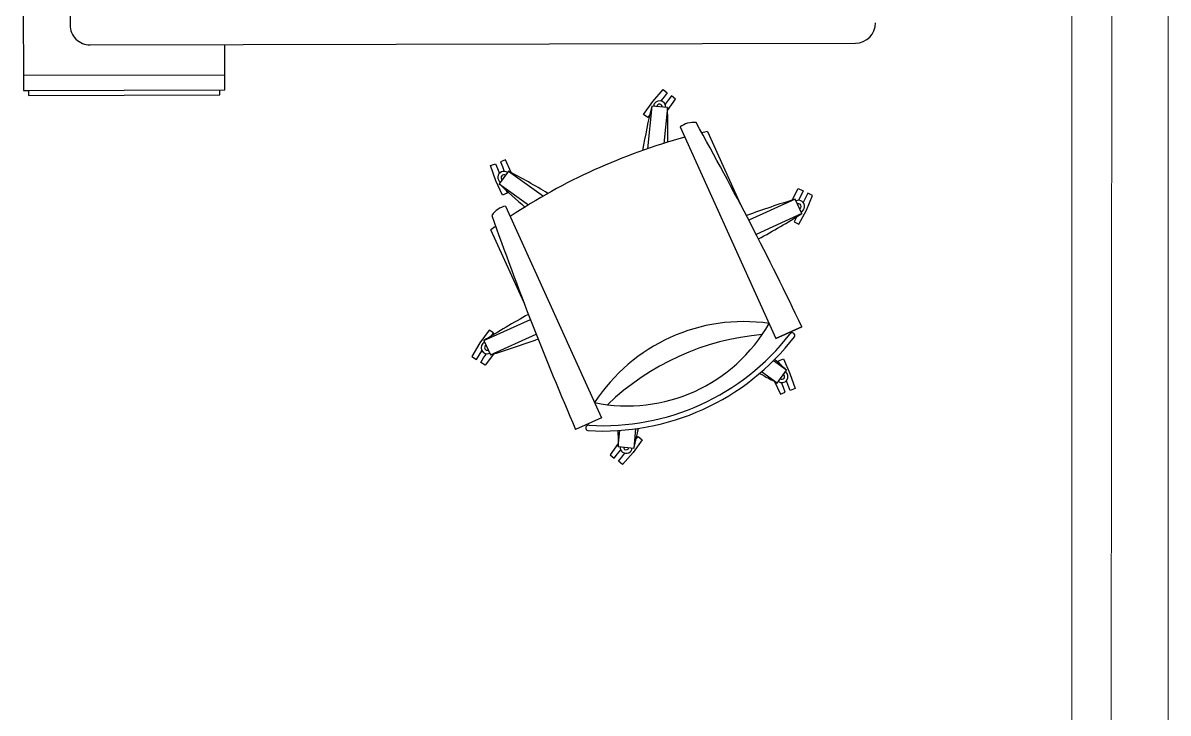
# Paper-space layout 'office1 floor1' of a CAD drawing. Header units: inches. Extents: x 0.3 to 10.8, y 1.4 to 4.2.
# Drawn here: x 10.3353 to 10.8075, y 3.627 to 3.9115 of the extents above; entities that cross this region are included whole.
import ezdxf

# ---------------------------------------------------------------- set-up
doc = ezdxf.new("R2010")
doc.units = ezdxf.units.IN
doc.header["$MEASUREMENT"] = 0
doc.layers.get('0').update_dxf_attribs({"lineweight": 0})
doc.layers.add('WALL 1 100', color=250, linetype='Continuous', lineweight=9)
doc.layers.add('провода', color=1, linetype='Continuous', lineweight=5)

psp = doc.layouts.new('office1 floor1')

# ---------------------------------------------------------------- linework, layer by layer
at = {"color": 7, "linetype": 'ByBlock', "lineweight": -2}
for p, q in [((10.35449671624888, 4.027985927889011), (10.35478087926575, 3.910646909744484)), ((10.33534921338449, 3.987412953431824), (10.33560053497389, 3.883635097808858)), ((10.36310321344273, 3.902364787021799), (10.67858789453655, 3.903128804653568)), ((10.41862281947227, 3.883836155080377), (10.41857762284808, 3.902499130872509)), ((10.33558545567853, 3.889861769146232), (10.41860774017691, 3.890062826417765)), ((10.33560053497389, 3.883635097808858), (10.41862281947227, 3.883836155080377)), ((10.33560053497389, 3.883635097808858), (10.33767609208635, 3.883640124240646)), ((10.33767609208635, 3.883640124240646), (10.33768111851814, 3.881564567128184)), ((10.33768111851814, 3.881564567128184), (10.41655228879159, 3.881755571536132)), ((10.41655228879159, 3.881755571536132), (10.4165472623598, 3.883831128648588)), ((10.59500940390148, 3.879097283832842), (10.5993100228375, 3.884032484886573)), ((10.59967379296043, 3.880971973685283), (10.59837229664615, 3.879319353210029)), ((10.5993100228375, 3.884032484886573), (10.60102216349961, 3.882684114347395)), ((10.60102216349961, 3.882684114347395), (10.59967379296043, 3.880971973685283)), ((10.60273430416172, 3.881335743808211), (10.60138593362254, 3.879623603146098)), ((10.60444644482383, 3.879987373269028), (10.60273430416172, 3.881335743808211)), ((10.5912197996024, 3.873759640913898), (10.59500940390148, 3.879097283832842)), ((10.59457973158414, 3.877192707843938), (10.59285191341138, 3.859582262354274)), ((10.60108651284209, 3.876554306338989), (10.59457973158414, 3.877192707843938)), ((10.60108651284209, 3.876554306338989), (10.59963945208179, 3.861805425327596)), ((10.60138593362254, 3.879623603146098), (10.60008443730825, 3.877970982670845)), ((10.60112463246059, 3.875308613472642), (10.60444644482383, 3.879987373269028)), ((10.59293194026452, 3.872411270374729), (10.5912197996024, 3.873759640913898)), ((10.5937242630607, 3.873417349962976), (10.59293194026452, 3.872411270374729)), ((10.60626340521758, 3.868587283861865), (10.64582451959318, 3.781360961626154)), ((10.6176041068905, 3.866675359870814), (10.63125884505055, 3.836568710713149)), ((10.52818149164337, 3.852618835883699), (10.53020528511507, 3.853427407922353)), ((10.53030519166065, 3.84642679010625), (10.52818149164337, 3.852618835883699)), ((10.53020528511507, 3.853427407922353), (10.5310138571537, 3.851403614450654)), ((10.53425287205846, 3.855044551999647), (10.53222907858676, 3.854235979961)), ((10.53222907858676, 3.854235979961), (10.5330376506254, 3.8522121864893)), ((10.53664389071873, 3.849828398208228), (10.53425287205846, 3.855044551999647)), ((10.5310138571537, 3.851403614450654), (10.53179432031095, 3.849450175341917)), ((10.53554602924189, 3.850418232083446), (10.53173976669181, 3.845102394969694)), ((10.5330376506254, 3.8522121864893), (10.53381811378265, 3.850258747380572)), ((10.53554602924189, 3.850418232083446), (10.54993321332154, 3.840116674907873)), ((10.53303292387526, 3.840476075053498), (10.53030519166065, 3.84642679010625)), ((10.53173976669181, 3.845102394969694), (10.54378914194493, 3.83647476308476)), ((10.65244544045598, 3.838404224581222), (10.65500374593832, 3.843148183431023)), ((10.65500374593832, 3.843148183431023), (10.65697096493411, 3.842210325136604)), ((10.53505671734695, 3.841284647092146), (10.53303292387526, 3.840476075053498)), ((10.5345815882634, 3.842473858555775), (10.53505671734695, 3.841284647092146)), ((10.65379074019481, 3.838816858311382), (10.63462859576258, 3.830125952078784)), ((10.65649125890267, 3.832862619692671), (10.65379074019481, 3.838816858311382)), ((10.65603310663969, 3.840243106140823), (10.6551278516834, 3.838344274775092)), ((10.65697096493411, 3.842210325136604), (10.65603310663969, 3.840243106140823)), ((10.65800032563547, 3.839305247846398), (10.65709507067919, 3.837406416480682)), ((10.65893818392989, 3.841272466842179), (10.65800032563547, 3.839305247846398)), ((10.6583854013811, 3.834292992465208), (10.66090540292568, 3.84033460854777)), ((10.66090540292568, 3.84033460854777), (10.65893818392989, 3.841272466842179)), ((10.53432317854612, 3.83595911082178), (10.57388429292172, 3.748732788586075)), ((10.65527825315916, 3.828531294573045), (10.6583854013811, 3.834292992465208)), ((10.65649125890267, 3.832862619692671), (10.63763423965658, 3.824310101644719)), ((10.65424889245779, 3.831436371863254), (10.65331103416338, 3.829469152867463)), ((10.65331103416338, 3.829469152867463), (10.65527825315916, 3.828531294573045)), ((10.65427849884368, 3.831498473190359), (10.65424889245779, 3.831436371863254)), ((10.5419452657698, 3.796060930095357), (10.52829052760976, 3.826167579253022)), ((10.5254102917023, 3.780590471181601), (10.54457243613453, 3.789281377414198)), ((10.52757794106497, 3.784877240094027), (10.52374566876355, 3.779570148453467)), ((10.52940599258961, 3.783690750995453), (10.52757794106497, 3.784877240094027)), ((10.52811081041014, 3.774636232562886), (10.54696782965624, 3.78318875061083)), ((10.52870879376111, 3.782616560442067), (10.52940599258961, 3.783690750995453)), ((10.64582451959318, 3.781360961626154), (10.65649594210407, 3.786200938317625)), ((10.65649594210407, 3.786200938317625), (10.64582451959318, 3.781360961626154)), ((10.52374566876355, 3.779570148453467), (10.52045900647354, 3.773908930946158)), ((10.5254102917023, 3.780590471181601), (10.52811081041014, 3.774636232562886)), ((10.52045900647354, 3.773908930946158), (10.52228705799819, 3.772722441847591)), ((10.52228705799819, 3.772722441847591), (10.52347354709675, 3.774550493372235)), ((10.52347354709675, 3.774550493372235), (10.52461878955338, 3.776314995230229)), ((10.52411510952283, 3.771535952749025), (10.5253015986214, 3.773364004273669)), ((10.5253015986214, 3.773364004273669), (10.52644684107803, 3.77512850613166)), ((10.52930237443907, 3.77500144344397), (10.52594316104747, 3.770349463650443)), ((10.64684483325801, 3.772168443782127), (10.64886862672971, 3.772977015820782)), ((10.64886862672971, 3.772977015820782), (10.6515963589443, 3.76702630076803)), ((10.52594316104747, 3.770349463650443), (10.52411510952283, 3.771535952749025)), ((10.64635552136307, 3.763034858790827), (10.63986496798112, 3.767682245409025)), ((10.65016178391315, 3.76835069590458), (10.64475885510478, 3.772219318126059)), ((10.64635552136307, 3.763034858790827), (10.65016178391315, 3.76835069590458)), ((10.64731996234157, 3.770979232318505), (10.64684483325801, 3.772168443782127)), ((10.64525765988623, 3.763624692666053), (10.6476486785465, 3.758408538874633)), ((10.64886389997955, 3.761240904384981), (10.64808343682232, 3.763194343493701)), ((10.65088769345125, 3.762049476423628), (10.65010723029402, 3.764002915532348)), ((10.6515963589443, 3.76702630076803), (10.65372005896161, 3.760834254990581)), ((10.6476486785465, 3.758408538874633), (10.64967247201821, 3.759217110913273)), ((10.64967247201821, 3.759217110913273), (10.64886389997955, 3.761240904384981)), ((10.65169626548991, 3.760025682951934), (10.65088769345125, 3.762049476423628)), ((10.65372005896161, 3.760834254990581), (10.65169626548991, 3.760025682951934)), ((10.57388429292172, 3.748732788586075), (10.56321287041084, 3.743892811894605)), ((10.5873218190208, 3.736260383030329), (10.58810129720239, 3.744205060452816)), ((10.58081503776288, 3.736898784535285), (10.58146389848014, 3.743512169248921)), ((10.59068175100255, 3.739693449960367), (10.58689214670348, 3.73435580704143)), ((10.5881772875443, 3.74003574091135), (10.58896961034046, 3.741041820499536)), ((10.58896961034046, 3.741041820499536), (10.59068175100255, 3.739693449960367)), ((10.58077691814442, 3.738144477401676), (10.57745510578113, 3.733465717605246)), ((10.58051561698242, 3.733829487728174), (10.58181711329671, 3.735482108203419)), ((10.58081503776288, 3.736898784535285), (10.5873218190208, 3.736260383030329)), ((10.57745510578113, 3.733465717605246), (10.57916724644323, 3.732117347066054)), ((10.57916724644323, 3.732117347066054), (10.58051561698242, 3.733829487728174)), ((10.58087938710535, 3.730768976526885), (10.58222775764454, 3.73248111718899)), ((10.58259152776747, 3.729420605987701), (10.58087938710535, 3.730768976526885)), ((10.58222775764454, 3.73248111718899), (10.58352925395882, 3.734133737664235)), ((10.58689214670348, 3.73435580704143), (10.58259152776747, 3.729420605987701))]:
    psp.add_line(p, q, dxfattribs=at)
for centre, radius, start, end in [((10.36308310771558, 3.910667015471636), 0.008302252795088467, 180.1387544398206, 270.1387544398207), ((10.6785677888094, 3.911431033103398), 0.008302252795088467, 270.1387544398207, 0.1387544398206403), ((10.97483676153804, 3.789044641568192), 0.390340223929724, 166.9486817049617, 169.6961140027219), ((10.59783312221311, 3.876873507091474), 0.002504570283485435, 354.3964587983129, 174.3964587983123), ((10.59783312221311, 3.876873507091474), 0.001089670679355775, 354.3964587983129, 174.3964587983123), ((10.21094848068953, 3.863992209157442), 0.3903402239296798, 359.7533906930752, 1.844235892345559), ((10.61181034612543, 3.861106923541567), 0.009312590614673983, 83.3920305630542, 126.5581887765342), ((9.384082051065468, 3.180156246906839), 1.409371235017659, 25.46823829638748, 29.32237177120805), ((10.67363062881338, 3.624429872085847), 0.2486399957990328, 105.2562240705224, 123.5366935263077), ((10.67363062881343, 3.624429872085862), 0.2486399957990337, 103.0223956613276, 103.5791362635269), ((10.53364289796687, 3.847760313526566), 0.002504570283485435, 54.39645879846731, 234.3964587984674), ((10.53364289796687, 3.847760313526566), 0.001089670679355775, 54.39645879846731, 234.3964587980828), ((10.35135610844959, 3.506267736666067), 0.3903402239297207, 59.096803594147, 61.84423589178781), ((10.79820674635798, 4.130340609739552), 0.390340223929718, 226.948681704608, 229.039526903654), ((10.7675807904824, 3.465430577265829), 0.3903402239296921, 106.9486817045881, 110.0714083029492), ((10.53629667668233, 3.826858031266968), 0.009312590614674912, 102.2347288204053, 145.4008870336747), ((10.65514099954873, 3.835839739002038), 0.002504570283485435, 294.396458798493, 114.3964587984931), ((10.65514099954873, 3.835839739002038), 0.001089670679355775, 294.396458798493, 114.3964587984931), ((11.85740453904489, 4.301920770811792), 1.409371235017622, 199.4705458256822, 203.324679300928), ((10.4505431475425, 4.164451017928519), 0.3903402239296387, 298.8034497499906, 301.8442358919531), ((10.67363062881318, 3.624429872085945), 0.2486399957988392, 125.2137813335294, 125.7705219357993), ((10.7313584030626, 3.449002072945755), 0.3903402239297036, 118.7215092937395, 121.8442358919532), ((10.63251054467607, 3.715093488769319), 0.07327351698834512, 81.77864931711353, 147.0142682793074), ((10.58457123135826, 3.820792482774296), 0.06718176726072694, 258.3876412116383, 330.405276385024), ((10.57441327597316, 3.843189250500566), 0.09992613174033765, 266.4650926175863, 322.3278249798698), ((10.57441327597308, 3.843189250501093), 0.09774679038213788, 266.6892616942363, 322.1036559024054), ((10.6494081149618, 3.677836881264553), 0.105605956169648, 95.03534213139687, 133.7575754657455), ((10.65251993525513, 3.782621126106271), 0.001106799353577461, 333.0855370118779, 151.4693456439324), ((10.52676055105622, 3.777613351872235), 0.002504570283485435, 114.3964587984931, 294.396458798493), ((10.52676055105622, 3.777613351872235), 0.001089670679355775, 114.3964587984931, 294.396458798493), ((10.41432076012251, 4.148022513608415), 0.3903402239296841, 286.9486817045881, 289.9894678468851), ((10.3836948042471, 3.483112481134804), 0.3903402239295897, 46.94868170460818, 47.9118279277587), ((10.64825865263811, 3.765692777347707), 0.002504570283485435, 234.3964587984674, 54.39645879846731), ((10.83054544215528, 4.107185354208251), 0.3903402239297176, 240.6283254043796, 241.8442358921793), ((10.64825865263811, 3.765692777347707), 0.001089670679355775, 234.3964587984674, 54.39645879846731), ((10.56852540657671, 3.744525777468368), 0.001106799353578922, 77.32357195306882, 255.7073805848042), ((10.20706478906678, 3.824408449306074), 0.3903402239298564, 346.9486817049617, 348.1645921919931), ((10.97095306991545, 3.749460881716877), 0.3903402239296888, 180.8810896686398, 181.8442358923454), ((10.58406842839183, 3.736579583782799), 0.002504570283485435, 174.3964587983123, 354.3964587991468), ((10.58406842839183, 3.736579583782799), 0.001089670679355775, 174.3964587983123, 354.3964587991468)]:
    psp.add_arc(centre, radius, start, end, dxfattribs=at)
at = {"layer": 'WALL 1 100', "color": 0}
for p, q in [((10.80748040786861, 4.186465958610254), (10.80748040786861, 1.991153029798173)), ((10.76780607782983, 4.146791628571483), (10.76780607782983, 2.030827359836943))]:
    psp.add_line(p, q, dxfattribs=at)
at = {"layer": 'провода', "color": 1}
psp.add_line((10.78335140811574, 3.066555724711427), (10.78454474366889, 4.172055016422455), dxfattribs=at)

doc.saveas('drawing.dxf')
